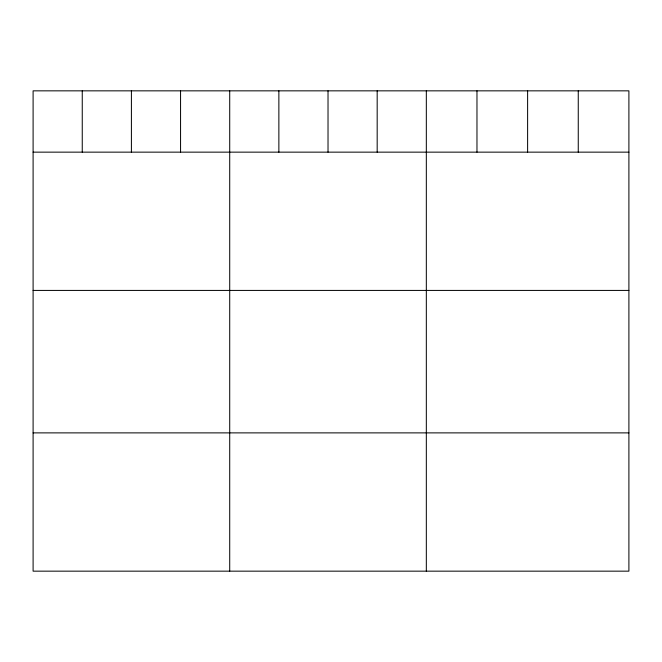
<?xml version="1.0" encoding="UTF-8"?>
<svg xmlns="http://www.w3.org/2000/svg" width="662" height="662" viewBox="0 0 662 662"><rect width="100%" height="100%" fill="white"/><g stroke="black" fill="none" stroke-linecap="round" stroke-linejoin="round"><path stroke-width="0.99" d="M628.9 152.144L628.9 571.157L33.1 571.157L33.1 90.843L628.9 90.843L628.9 152.144L33.1 152.144M33.1 290.419L628.9 290.419M33.1 432.882L628.9 432.882M578.257 90.843L578.257 152.144M527.614 90.843L527.614 152.144M476.971 90.843L476.971 152.144M426.328 90.843L426.328 571.157M377.175 90.843L377.175 152.144M328.021 90.843L328.021 152.144M278.868 90.843L278.868 152.144M229.714 90.843L229.714 571.157M180.56 90.843L180.56 152.144M131.407 90.843L131.407 152.144M82.254 90.843L82.254 152.144"/></g></svg>
